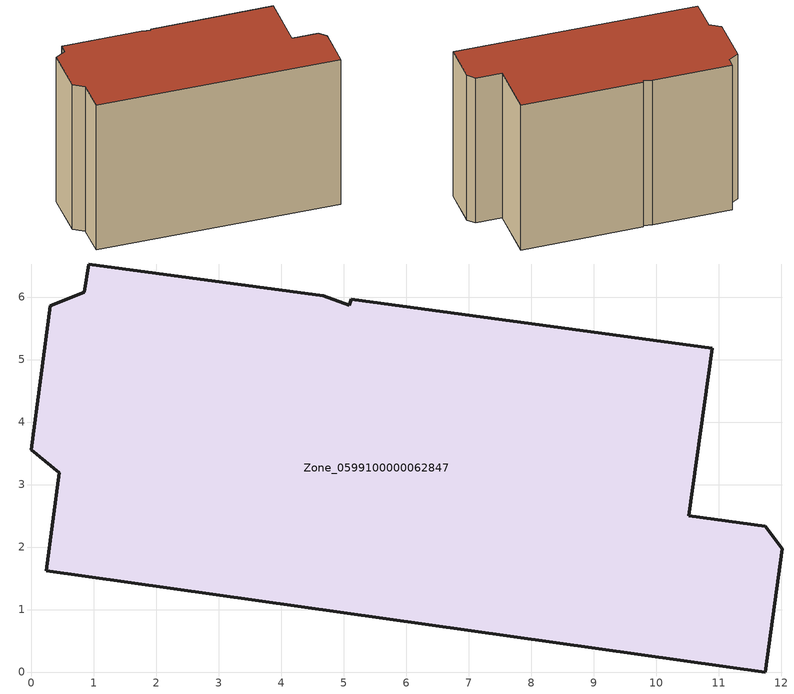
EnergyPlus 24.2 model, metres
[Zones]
Zone_0599100000062847
 floor ground (C_G): 0.31,5.86 0.85,6.08 0.92,6.53 4.67,6.02 5.09,5.87 5.12,5.96 10.9,5.18 10.52,2.5 11.75,2.33 12.02,1.97 11.75,0 0.24,1.62 0.45,3.19 0,3.56 z2.55
 wall outside (C_F): 0.85,6.08 0.31,5.86 0,3.56 0.45,3.19 0.24,1.62 11.75,0 12.02,1.97 11.75,2.33 10.52,2.5 10.9,5.18 5.12,5.96 5.09,5.87 4.67,6.02 0.92,6.53 0.85,6.08 z2.55:10.47
 roof outside (C_R): 0.92,6.53 0.85,6.08 0.31,5.86 0,3.56 0.45,3.19 0.24,1.62 11.75,0 12.02,1.97 11.75,2.33 10.52,2.5 10.9,5.18 5.12,5.96 5.09,5.87 4.67,6.02 z10.47
[BUILDING]
Pand.0599100000062847: North Axis=0; Terrain=City; Loads Convergence Tolerance Value=0.04; Temperature Convergence Tolerance Value=0.4; Solar Distribution=FullExterior; Maximum Number of Warmup Days=25; Minimum Number of Warmup Days=1
[Site:Location]
Rotterdam.The.Hague.AP_ZH_NLD Design_Conditions: Latitude=51.96; Longitude=4.45; Time Zone=1; Elevation=-4.5
[SITE:GROUNDTEMPERATURE:BUILDINGSURFACE]
18, 18, 18, 18, 18, 18, 18, 18, 18, 18, 18, 18
[MATERIAL] Thermal Absorptance=0.9; Solar Absorptance=0.7; Visible Absorptance=0.7
Name | Roughness | Thickness | Conductivity | Density | Specific Heat
G.TC.1946 | MediumSmooth | 0.15 | 1 | 540 | 1210
F.TC.1946 | Rough | 0.3 | 0.857143 | 1920 | 840
R.TC.1946 | MediumRough | 0.2 | 0.909091 | 1500 | 1000
[CONSTRUCTION]
C_G: G.TC.1946
C_F: F.TC.1946
C_R: R.TC.1946
[ZONE]
Zone_0599100000062847: Type=1; Multiplier=1; Ceiling Height=Autocalculate; Volume=Autocalculate; Floor Area=autocalculate; Part of Total Floor Area=Yes
[ZONEINFILTRATION:DESIGNFLOWRATE]
Infil_Zone_0599100000062847: Zone or ZoneList or Space or SpaceList=Zone_0599100000062847; Schedule=AlwaysOn; Design Flow Rate Calculation Method=Flow/Area; Flow Rate per Floor Area=0.003; Constant Term Coefficient=1; Temperature Term Coefficient=0; Velocity Term Coefficient=0; Velocity Squared Term Coefficient=0
[HVACTEMPLATE:ZONE:IDEALLOADSAIRSYSTEM]
Zone_0599100000062847: Maximum Heating Supply Air Temperature=50; Minimum Cooling Supply Air Temperature=13; Maximum Heating Supply Air Humidity Ratio=0.0156; Minimum Cooling Supply Air Humidity Ratio=0.0077; Heating Limit=NoLimit; Cooling Limit=NoLimit; Dehumidification Control Type=ConstantSensibleHeatRatio; Cooling Sensible Heat Ratio=0.7; Dehumidification Setpoint=60; Humidification Control Type=None; Humidification Setpoint=30; Outdoor Air Method=None; Outdoor Air Flow Rate per Person=0.00944; Outdoor Air Flow Rate per Zone Floor Area=0; Outdoor Air Flow Rate per Zone=0; Demand Controlled Ventilation Type=None; Outdoor Air Economizer Type=NoEconomizer; Heat Recovery Type=None; Sensible Heat Recovery Effectiveness=0.7; Latent Heat Recovery Effectiveness=0.65
[ZONECONTROL:THERMOSTAT]
ThermostatControl_Zone_0599100000062847: Zone or ZoneList=Zone_0599100000062847; Control Type Schedule=DualSetpointControlType; Control 1=Thermostat_Zone_0599100000062847; Temperature Difference Between Cutout And Setpoint=0
[THERMOSTATSETPOINT:DUALSETPOINT]
Thermostat_Zone_0599100000062847: Heating Setpoint Temperature Schedule=HeatingSetpoint_Zone_0599100000062847; Cooling Setpoint Temperature Schedule=CoolingSetpoint_Zone_0599100000062847
[SCHEDULE:COMPACT]
HeatingSetpoint_Zone_0599100000062847: Through: 12/31, For: AllDays, Until: 24:00, 21
CoolingSetpoint_Zone_0599100000062847: Through: 12/31, For: AllDays, Until: 24:00, 24
DualSetpointControlType: Through: 12/31, For: AllDays, Until: 24:00, 4
AlwaysOn: Through: 12/31, For: AllDays, Until: 24:00, 1
